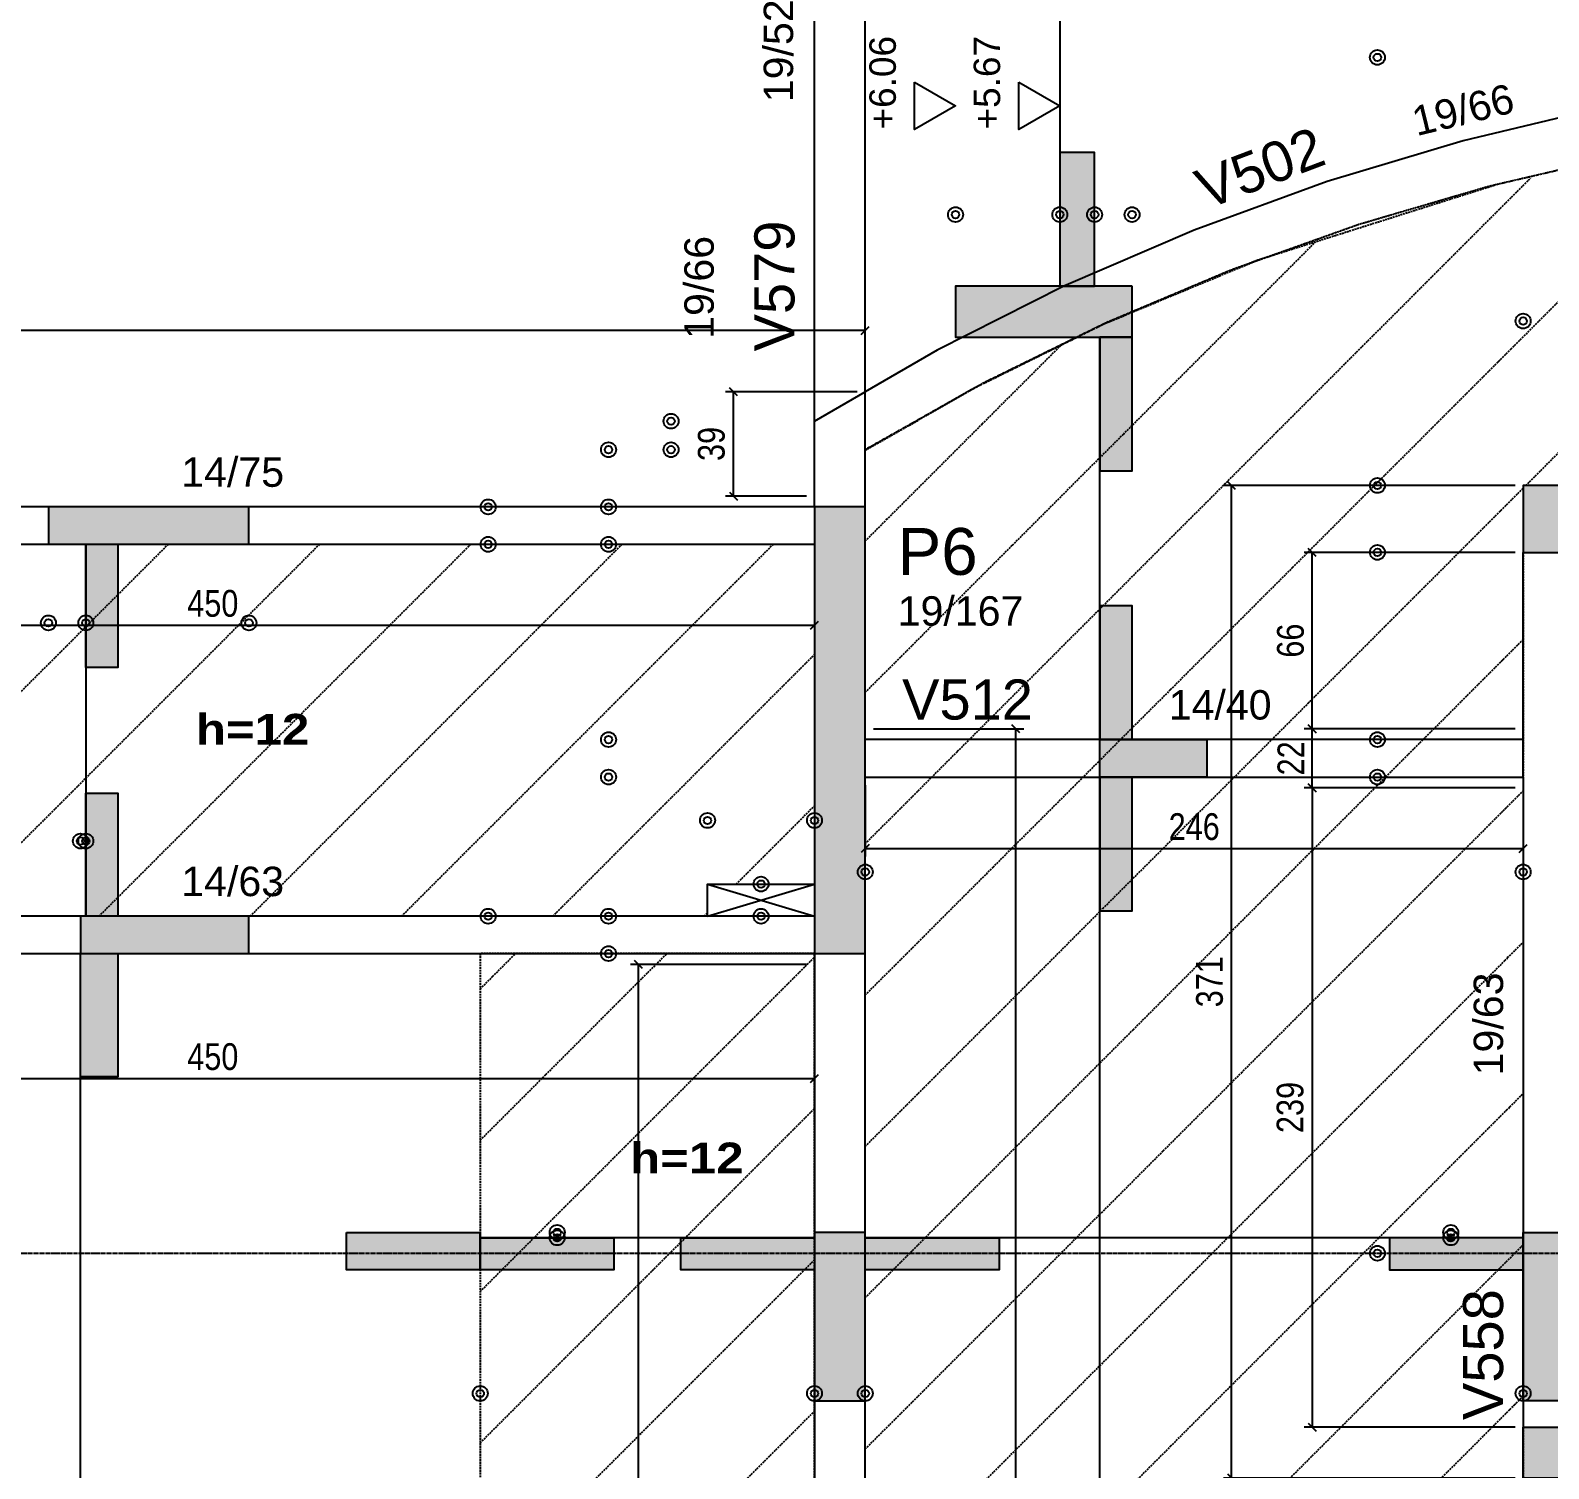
# Model space of a CAD drawing. Extents: x -15895 to 12929, y -2522 to 15173.
# Drawn here: x -13447 to -12880, y 14014 to 14552 of the extents above; entities that cross this region are included whole.
import ezdxf

# ---------------------------------------------------------------- set-up
doc = ezdxf.new("R2010")
doc.units = 0
doc.header["$PDMODE"] = 35
doc.header["$PDSIZE"] = -10
for name, pattern in [('ESTILO_TQS_0001', [1, 0.7, -0.3]), ('ESTILO_TQS_0002', [0.4, 0.1, -0.3]), ('ESTILO_TQS_0006', [0.3, 0.2, -0.1]), ('ESTILO_TQS_0007', [2.1, 1.5, -0.2, 0.2, -0.2])]:
    doc.linetypes.add(name, pattern=pattern)
for name, color, linetype in [('COTA', 241, 'Continuous'), ('MTH-224', 4, 'Continuous'), ('MTH-230', 1, 'Continuous'), ('MTH-DIM-PILAR', 3, 'Continuous'), ('MTH-DIM-VIGA', 3, 'Continuous'), ('MTH-EIXO-214', 4, 'Continuous'), ('MTH-FACE-VIGA', 7, 'Continuous'), ('MTH-LINHA-SEÇÃO', 16, 'Continuous'), ('MTH-PILAR-SEGUE', 5, 'Continuous'), ('MTH-SIMB_COTA', 3, 'Continuous'), ('MTH-SOMBRA21', 150, 'Continuous'), ('MTH-SOMBRA25', 253, 'Continuous'), ('MTH-TIT1-PILAR', 5, 'Continuous'), ('MTH-TIT1-VIGA', 5, 'Continuous'), ('MTH-TRACEJADO-216', 1, 'Continuous'), ('MTH-TXT', 4, 'Continuous'), ('MTH-TXT-NEGRITO', 5, 'Continuous'), ('MTH-VIGA-INVERTIDA', 7, 'ESTILO_TQS_0002')]:
    doc.layers.add(name, color=color, linetype=linetype)
doc.styles.add('COTA TECNICA', font='techl___.ttf', dxfattribs={"height": 10})
doc.styles.add('TQS_ARIAL', font='arial.ttf')
doc.styles.add('TQS_ARIAL_BLACK', font='ariblk.ttf')
doc.dimstyles.new('PAINEL', dxfattribs={"dimtxt": 10, "dimasz": 3, "dimexe": 3, "dimexo": 3, "dimgap": 3, "dimtad": 1, "dimdec": 1, "dimzin": 12, "dimdsep": 46, "dimtxsty": 'COTA TECNICA', "dimblk1": 'OBLIQUE', "dimblk2": 'OBLIQUE', "dimsah": 1, "dimcen": 0.9, "dimclrd": 4, "dimclre": 4, "dimclrt": 240, "dimadec": 1, "dimazin": 3, "dimtfac": 1, "dimtdec": 1, "dimtmove": 0, "dimatfit": 3, "dimfxl": 1, "dimtolj": 1, "dimtzin": 12, "dimarcsym": 0})

# ---------------------------------------------------------------- blocks, each defined once
blk = doc.blocks.new('_Oblique')
at = {"color": 0, "linetype": 'ByBlock', "lineweight": -2}
blk.add_line((-0.5, -0.5), (0.5, 0.5), dxfattribs=at)
blk = doc.blocks.new('*D1896')
at = {"layer": 'COTA', "color": 4, "lineweight": -2, "transparency": 16777216}
for p, q in [((-13604.16, 14356.66), (-13604.16, 14326.42)), ((-13154.16, 14356.66), (-13154.16, 14326.42)), ((-13604.16, 14329.42), (-13154.16, 14329.42))]:
    blk.add_line(p, q, dxfattribs=at)
at = {"layer": 'Defpoints', "color": 0, "transparency": 16777216}
for p in [(-13604.16, 14359.66), (-13154.16, 14359.66), (-13154.16, 14329.42)]:
    blk.add_point(p, dxfattribs=at)
at = {"layer": 'COTA', "color": 4, "lineweight": -2, "transparency": 16777216, "xscale": 3, "yscale": 3, "zscale": 3, "rotation": 180}
blk.add_blockref('_Oblique', (-13604.16, 14329.42), dxfattribs=at)
at = {"layer": 'COTA', "color": 4, "lineweight": -2, "transparency": 16777216, "xscale": 3, "yscale": 3, "zscale": 3}
blk.add_blockref('_Oblique', (-13154.16, 14329.42), dxfattribs=at)
at = {"layer": 'COTA', "color": 240, "transparency": 16777216, "insert": (-13379.16, 14337.53), "char_height": 10, "attachment_point": 5, "style": 'COTA TECNICA'}
blk.add_mtext('\\A1;450', dxfattribs=at)
blk = doc.blocks.new('*D1897')
at = {"layer": 'COTA', "color": 4, "lineweight": -2, "transparency": 16777216}
for p, q in [((-14065.16, 14376.66), (-14065.16, 14442.62)), ((-13135.16, 14439.62), (-14065.16, 14439.62)), ((-13135.16, 14376.66), (-13135.16, 14442.62))]:
    blk.add_line(p, q, dxfattribs=at)
at = {"layer": 'Defpoints', "color": 0, "transparency": 16777216}
for p in [(-14065.16, 14439.62), (-14065.16, 14373.66), (-13135.16, 14373.66)]:
    blk.add_point(p, dxfattribs=at)
at = {"layer": 'COTA', "color": 4, "lineweight": -2, "transparency": 16777216, "xscale": 3, "yscale": 3, "zscale": 3, "rotation": 180}
blk.add_blockref('_Oblique', (-14065.16, 14439.62), dxfattribs=at)
at = {"layer": 'COTA', "color": 4, "lineweight": -2, "transparency": 16777216, "xscale": 3, "yscale": 3, "zscale": 3}
blk.add_blockref('_Oblique', (-13135.16, 14439.62), dxfattribs=at)
at = {"layer": 'COTA', "color": 240, "transparency": 16777216, "insert": (-13600.16, 14447.86), "char_height": 10, "attachment_point": 5, "style": 'COTA TECNICA'}
blk.add_mtext('\\A1;930', dxfattribs=at)
blk = doc.blocks.new('*D1906')
at = {"layer": 'COTA', "color": 4, "lineweight": -2, "transparency": 16777216}
for p, q in [((-13135.16, 14269.66), (-13135.16, 14242.98)), ((-12889.16, 14269.66), (-12889.16, 14242.98)), ((-13135.16, 14245.98), (-12889.16, 14245.98))]:
    blk.add_line(p, q, dxfattribs=at)
at = {"layer": 'Defpoints', "color": 0, "transparency": 16777216}
for p in [(-13135.16, 14272.66), (-12889.16, 14272.66), (-12889.16, 14245.98)]:
    blk.add_point(p, dxfattribs=at)
at = {"layer": 'COTA', "color": 4, "lineweight": -2, "transparency": 16777216, "xscale": 3, "yscale": 3, "zscale": 3, "rotation": 180}
blk.add_blockref('_Oblique', (-13135.16, 14245.98), dxfattribs=at)
at = {"layer": 'COTA', "color": 4, "lineweight": -2, "transparency": 16777216, "xscale": 3, "yscale": 3, "zscale": 3}
blk.add_blockref('_Oblique', (-12889.16, 14245.98), dxfattribs=at)
at = {"layer": 'COTA', "color": 240, "transparency": 16777216, "insert": (-13012.16, 14254.08), "char_height": 10, "attachment_point": 5, "style": 'COTA TECNICA'}
blk.add_mtext('\\A1;246', dxfattribs=at)
blk = doc.blocks.new('*D1908')
at = {"layer": 'COTA', "color": 4, "lineweight": -2, "transparency": 16777216}
for p, q in [((-13604.16, 14203.66), (-13604.16, 14157)), ((-13154.16, 14203.66), (-13154.16, 14157)), ((-13604.16, 14160), (-13154.16, 14160))]:
    blk.add_line(p, q, dxfattribs=at)
at = {"layer": 'Defpoints', "color": 0, "transparency": 16777216}
for p in [(-13604.16, 14206.66), (-13154.16, 14206.66), (-13154.16, 14160)]:
    blk.add_point(p, dxfattribs=at)
at = {"layer": 'COTA', "color": 4, "lineweight": -2, "transparency": 16777216, "xscale": 3, "yscale": 3, "zscale": 3, "rotation": 180}
blk.add_blockref('_Oblique', (-13604.16, 14160), dxfattribs=at)
at = {"layer": 'COTA', "color": 4, "lineweight": -2, "transparency": 16777216, "xscale": 3, "yscale": 3, "zscale": 3}
blk.add_blockref('_Oblique', (-13154.16, 14160), dxfattribs=at)
at = {"layer": 'COTA', "color": 240, "transparency": 16777216, "insert": (-13379.16, 14168.11), "char_height": 10, "attachment_point": 5, "style": 'COTA TECNICA'}
blk.add_mtext('\\A1;450', dxfattribs=at)
blk = doc.blocks.new('*D1991')
at = {"layer": 'COTA', "color": 4, "lineweight": -2, "transparency": 16777216}
for p, q in [((-13157.16, 14202.66), (-13222.99, 14202.66)), ((-13219.99, 13574.66), (-13219.99, 14202.66)), ((-13157.16, 13574.66), (-13222.99, 13574.66))]:
    blk.add_line(p, q, dxfattribs=at)
at = {"layer": 'Defpoints', "color": 0, "transparency": 16777216}
for p in [(-13219.99, 14202.66), (-13154.16, 14202.66), (-13154.16, 13574.66)]:
    blk.add_point(p, dxfattribs=at)
at = {"layer": 'COTA', "color": 4, "lineweight": -2, "transparency": 16777216, "xscale": 3, "yscale": 3, "zscale": 3}
for p, rotation in [((-13219.99, 14202.66), 90), ((-13219.99, 13574.66), 270)]:
    blk.add_blockref('_Oblique', p, dxfattribs=dict(at, rotation=rotation))
at = {"layer": 'COTA', "color": 240, "transparency": 16777216, "insert": (-13228.11, 13888.66), "char_height": 10, "attachment_point": 5, "rotation": 90, "style": 'COTA TECNICA'}
blk.add_mtext('\\A1;628', dxfattribs=at)
blk = doc.blocks.new('*D1992')
at = {"layer": 'COTA', "color": 4, "lineweight": -2, "transparency": 16777216}
for p, q in [((-13132.16, 14290.66), (-13075.92, 14290.66)), ((-13078.92, 13545.66), (-13078.92, 14290.66)), ((-13132.16, 13545.66), (-13075.92, 13545.66))]:
    blk.add_line(p, q, dxfattribs=at)
at = {"layer": 'Defpoints', "color": 0, "transparency": 16777216}
for p in [(-13135.16, 14290.66), (-13078.92, 14290.66), (-13135.16, 13545.66)]:
    blk.add_point(p, dxfattribs=at)
at = {"layer": 'COTA', "color": 4, "lineweight": -2, "transparency": 16777216, "xscale": 3, "yscale": 3, "zscale": 3}
for p, rotation in [((-13078.92, 14290.66), 90), ((-13078.92, 13545.66), 270)]:
    blk.add_blockref('_Oblique', p, dxfattribs=dict(at, rotation=rotation))
at = {"layer": 'COTA', "color": 240, "transparency": 16777216, "insert": (-13087.03, 13918.16), "char_height": 10, "attachment_point": 5, "rotation": 90, "style": 'COTA TECNICA'}
blk.add_mtext('\\A1;745', dxfattribs=at)
blk = doc.blocks.new('*D2004')
at = {"layer": 'COTA', "color": 4, "lineweight": -2, "transparency": 16777216}
for p, q in [((-12892.16, 14356.66), (-12971.02, 14356.66)), ((-12968.02, 14290.66), (-12968.02, 14356.66)), ((-12892.16, 14290.66), (-12971.02, 14290.66))]:
    blk.add_line(p, q, dxfattribs=at)
at = {"layer": 'Defpoints', "color": 0, "transparency": 16777216}
for p in [(-12968.02, 14356.66), (-12889.16, 14356.66), (-12889.16, 14290.66)]:
    blk.add_point(p, dxfattribs=at)
at = {"layer": 'COTA', "color": 4, "lineweight": -2, "transparency": 16777216, "xscale": 3, "yscale": 3, "zscale": 3}
for p, rotation in [((-12968.02, 14356.66), 90), ((-12968.02, 14290.66), 270)]:
    blk.add_blockref('_Oblique', p, dxfattribs=dict(at, rotation=rotation))
at = {"layer": 'COTA', "color": 240, "transparency": 16777216, "insert": (-12976.13, 14323.66), "char_height": 10, "attachment_point": 5, "rotation": 90, "style": 'COTA TECNICA'}
blk.add_mtext('\\A1;66', dxfattribs=at)
blk = doc.blocks.new('*D2005')
at = {"layer": 'COTA', "color": 4, "lineweight": -2, "transparency": 16777216}
for p, q in [((-12892.16, 14268.66), (-12971.02, 14268.66)), ((-12968.02, 14268.66), (-12968.02, 14029.66)), ((-12892.16, 14029.66), (-12971.02, 14029.66))]:
    blk.add_line(p, q, dxfattribs=at)
at = {"layer": 'Defpoints', "color": 0, "transparency": 16777216}
for p in [(-12889.16, 14268.66), (-12968.02, 14029.66), (-12889.16, 14029.66)]:
    blk.add_point(p, dxfattribs=at)
at = {"layer": 'COTA', "color": 4, "lineweight": -2, "transparency": 16777216, "xscale": 3, "yscale": 3, "zscale": 3}
for p, rotation in [((-12968.02, 14268.66), 90), ((-12968.02, 14029.66), 270)]:
    blk.add_blockref('_Oblique', p, dxfattribs=dict(at, rotation=rotation))
at = {"layer": 'COTA', "color": 240, "transparency": 16777216, "insert": (-12976.27, 14149.16), "char_height": 10, "attachment_point": 5, "rotation": 90, "style": 'COTA TECNICA'}
blk.add_mtext('\\A1;239', dxfattribs=at)
blk = doc.blocks.new('*D2006')
at = {"layer": 'COTA', "color": 4, "lineweight": -2, "transparency": 16777216}
for p, q in [((-12892.16, 14290.66), (-12971.02, 14290.66)), ((-12968.02, 14268.66), (-12968.02, 14290.66)), ((-12892.16, 14268.66), (-12971.02, 14268.66))]:
    blk.add_line(p, q, dxfattribs=at)
at = {"layer": 'Defpoints', "color": 0, "transparency": 16777216}
for p in [(-12968.02, 14290.66), (-12889.16, 14290.66), (-12889.16, 14268.66)]:
    blk.add_point(p, dxfattribs=at)
at = {"layer": 'COTA', "color": 4, "lineweight": -2, "transparency": 16777216, "xscale": 3, "yscale": 3, "zscale": 3}
for p, rotation in [((-12968.02, 14290.66), 90), ((-12968.02, 14268.66), 270)]:
    blk.add_blockref('_Oblique', p, dxfattribs=dict(at, rotation=rotation))
at = {"layer": 'COTA', "color": 240, "transparency": 16777216, "insert": (-12976.02, 14279.66), "char_height": 10, "attachment_point": 5, "rotation": 90, "style": 'COTA TECNICA'}
blk.add_mtext('\\A1;22', dxfattribs=at)
blk = doc.blocks.new('*D2007')
at = {"layer": 'COTA', "color": 4, "lineweight": -2, "transparency": 16777216}
for p, q in [((-12892.16, 14381.66), (-13001.18, 14381.66)), ((-12998.18, 14010.66), (-12998.18, 14381.66)), ((-12892.16, 14010.66), (-13001.18, 14010.66))]:
    blk.add_line(p, q, dxfattribs=at)
at = {"layer": 'Defpoints', "color": 0, "transparency": 16777216}
for p in [(-12998.18, 14381.66), (-12889.16, 14381.66), (-12889.16, 14010.66)]:
    blk.add_point(p, dxfattribs=at)
at = {"layer": 'COTA', "color": 4, "lineweight": -2, "transparency": 16777216, "xscale": 3, "yscale": 3, "zscale": 3}
for p, rotation in [((-12998.18, 14381.66), 90), ((-12998.18, 14010.66), 270)]:
    blk.add_blockref('_Oblique', p, dxfattribs=dict(at, rotation=rotation))
at = {"layer": 'COTA', "color": 240, "transparency": 16777216, "insert": (-13006.4, 14196.16), "char_height": 10, "attachment_point": 5, "rotation": 90, "style": 'COTA TECNICA'}
blk.add_mtext('\\A1;371', dxfattribs=at)
blk = doc.blocks.new('*D2032')
at = {"layer": 'COTA', "color": 4, "lineweight": -2, "transparency": 16777216}
for p, q in [((-13138.16, 14416.69), (-13187.44, 14416.69)), ((-13184.44, 14377.66), (-13184.44, 14416.69)), ((-13157.16, 14377.66), (-13187.44, 14377.66))]:
    blk.add_line(p, q, dxfattribs=at)
at = {"layer": 'Defpoints', "color": 0, "transparency": 16777216}
for p in [(-13184.44, 14416.69), (-13135.16, 14416.69), (-13154.16, 14377.66)]:
    blk.add_point(p, dxfattribs=at)
at = {"layer": 'COTA', "color": 4, "lineweight": -2, "transparency": 16777216, "xscale": 3, "yscale": 3, "zscale": 3}
for p, rotation in [((-13184.44, 14416.69), 90), ((-13184.44, 14377.66), 270)]:
    blk.add_blockref('_Oblique', p, dxfattribs=dict(at, rotation=rotation))
at = {"layer": 'COTA', "color": 240, "transparency": 16777216, "insert": (-13192.69, 14397.18), "char_height": 10, "attachment_point": 5, "rotation": 90, "style": 'COTA TECNICA'}
blk.add_mtext('\\A1;39', dxfattribs=at)

msp = doc.modelspace()

# ---------------------------------------------------------------- linework, layer by layer
at = {"layer": 'MTH-224', "linetype": 'Continuous'}
for points in [[(-13116.72, 14532.37), (-13101.42, 14523.53), (-13116.72, 14514.7), (-13116.72, 14532.37)], [(-13077.72, 14532.37), (-13062.42, 14523.53), (-13077.72, 14514.7), (-13077.72, 14532.37)]]:
    msp.add_lwpolyline(points, dxfattribs=at)
at = {"layer": 'MTH-230', "linetype": 'Continuous'}
for p, q in [((-13194.16, 14220.66), (-13154.16, 14232.66)), ((-13194.16, 14232.66), (-13154.16, 14220.66))]:
    msp.add_line(p, q, dxfattribs=at)
at = {"layer": 'MTH-EIXO-214', "linetype": 'ESTILO_TQS_0007'}
msp.add_line((-15560.66, 14094.66), (-9790.66, 14094.66), dxfattribs=at)
at = {"layer": 'MTH-FACE-VIGA', "linetype": 'Continuous'}
for p, q in [((-13154.16, 14373.66), (-13154.16, 14746.16)), ((-13154.16, 14405.7), (-13135.16, 14416.69)), ((-13154.16, 14373.66), (-13604.16, 14373.66)), ((-13604.16, 14359.66), (-13154.16, 14359.66)), ((-12889.16, 14272.66), (-12889.16, 14356.66)), ((-12889.16, 14286.66), (-13135.16, 14286.66)), ((-13135.16, 14272.66), (-12889.16, 14272.66)), ((-12889.16, 14272.66), (-12889.16, 14029.66)), ((-13154.16, 14220.66), (-13604.16, 14220.66)), ((-13604.16, 14206.66), (-13154.16, 14206.66)), ((-13154.16, 14206.66), (-13154.16, 13696.66)), ((-13135.16, 13696.66), (-13135.16, 14206.66))]:
    msp.add_line(p, q, dxfattribs=at)
for points in [[(-12216.16, 14416.69), (-12243.06, 14432.26), (-12290.43, 14456.1), (-12339.11, 14477.14), (-12388.93, 14495.31), (-12439.72, 14510.54), (-12491.32, 14522.79), (-12543.54, 14532.02), (-12596.21, 14538.18), (-12649.15, 14541.27), (-12702.18, 14541.27), (-12755.12, 14538.18), (-12807.79, 14532.02), (-12860.01, 14522.79), (-12911.6, 14510.54), (-12962.4, 14495.31), (-13012.22, 14477.14), (-13060.9, 14456.1), (-13108.26, 14432.26), (-13135.16, 14416.69)], [(-13154.16, 14220.66), (-13194.16, 14220.66), (-13194.16, 14232.66), (-13154.16, 14232.66), (-13154.16, 14220.66)]]:
    msp.add_lwpolyline(points, dxfattribs=at)
at = {"layer": 'MTH-LINHA-SEÇÃO', "linetype": 'Continuous'}
for p, q in [((-13062.42, 14767.16), (-13062.42, 14456.1)), ((-13047.42, 13430.66), (-13047.42, 14437.1)), ((-13426.65, 14359.66), (-13426.65, 14220.66)), ((-13428.65, 13556.66), (-13428.65, 14206.66)), ((-13279.16, 14100.45), (-13279.16, 14102.45)), ((-13154.16, 14100.45), (-13279.16, 14100.45)), ((-12889.16, 14100.45), (-13135.16, 14100.45))]:
    msp.add_line(p, q, dxfattribs=at)
for points in [[(-13062.42, 14506.1), (-13062.42, 14456.1), (-13049.42, 14456.1), (-13049.42, 14506.1), (-13062.42, 14506.1)], [(-13035.42, 14456.1), (-13101.42, 14456.1), (-13101.42, 14437.1), (-13035.42, 14437.1), (-13035.42, 14456.1)], [(-13047.42, 14437.1), (-13047.42, 14387.1), (-13035.42, 14387.1), (-13035.42, 14437.1), (-13047.42, 14437.1)], [(-13365.65, 14373.66), (-13440.65, 14373.66), (-13440.65, 14359.66), (-13365.65, 14359.66), (-13365.65, 14373.66)], [(-13426.65, 14313.66), (-13426.65, 14359.66), (-13414.65, 14359.66), (-13414.65, 14313.66), (-13426.65, 14313.66)], [(-13047.42, 14336.66), (-13047.42, 14286.66), (-13035.42, 14286.66), (-13035.42, 14336.66), (-13047.42, 14336.66)], [(-13007.42, 14272.66), (-13047.42, 14272.66), (-13047.42, 14286.66), (-13007.42, 14286.66), (-13007.42, 14272.66)], [(-13047.42, 14272.66), (-13047.42, 14222.66), (-13035.42, 14222.66), (-13035.42, 14272.66), (-13047.42, 14272.66)], [(-13426.65, 14220.66), (-13426.65, 14266.66), (-13414.65, 14266.66), (-13414.65, 14220.66), (-13426.65, 14220.66)], [(-13365.65, 14220.66), (-13428.65, 14220.66), (-13428.65, 14206.66), (-13365.65, 14206.66), (-13365.65, 14220.66)], [(-13428.65, 14160.66), (-13428.65, 14206.66), (-13414.65, 14206.66), (-13414.65, 14160.66), (-13428.65, 14160.66)], [(-13329.16, 14102.45), (-13279.16, 14102.45), (-13279.16, 14088.45), (-13329.16, 14088.45), (-13329.16, 14102.45)], [(-13279.16, 14100.45), (-13229.16, 14100.45), (-13229.16, 14088.45), (-13279.16, 14088.45), (-13279.16, 14100.45)], [(-13204.16, 14100.45), (-13154.16, 14100.45), (-13154.16, 14088.45), (-13204.16, 14088.45), (-13204.16, 14100.45)], [(-13135.16, 14102.45), (-13154.16, 14102.45), (-13154.16, 14039.45), (-13135.16, 14039.45), (-13135.16, 14102.45)], [(-13135.16, 14100.45), (-13085.16, 14100.45), (-13085.16, 14088.45), (-13135.16, 14088.45), (-13135.16, 14100.45)], [(-12889.16, 14100.45), (-12939.16, 14100.45), (-12939.16, 14088.45), (-12889.16, 14088.45), (-12889.16, 14100.45)], [(-12889.16, 14102.45), (-12870.16, 14102.45), (-12870.16, 14039.45), (-12889.16, 14039.45), (-12889.16, 14102.45)]]:
    msp.add_lwpolyline(points, dxfattribs=at)
at = {"layer": 'MTH-PILAR-SEGUE', "linetype": 'Continuous'}
for points in [[(-12769.16, 14356.66), (-12769.16, 14381.66), (-12889.16, 14381.66), (-12889.16, 14356.66), (-12769.16, 14356.66)], [(-13154.16, 14206.66), (-13135.16, 14206.66), (-13135.16, 14373.66), (-13154.16, 14373.66), (-13154.16, 14206.66)], [(-12685.16, 13611.66), (-12685.16, 13801.66), (-12889.16, 13801.66), (-12889.16, 13820.66), (-12685.16, 13820.66), (-12685.16, 14010.66), (-12889.16, 14010.66), (-12889.16, 14029.66), (-12444.16, 14029.66), (-12444.16, 14010.66), (-12666.16, 14010.66), (-12666.16, 13820.66), (-12462.16, 13820.66), (-12462.16, 13801.66), (-12666.16, 13801.66), (-12666.16, 13611.66), (-12462.16, 13611.66), (-12462.16, 13592.66), (-12889.16, 13592.66), (-12889.16, 13611.66), (-12685.16, 13611.66)]]:
    msp.add_lwpolyline(points, dxfattribs=at)
at = {"layer": 'MTH-SIMB_COTA', "linetype": 'Continuous'}
for centre, radius in [((-12943.67, 14541.66), 2.8), ((-12943.67, 14541.66), 1.4), ((-13101.42, 14482.91), 2.8), ((-13101.42, 14482.91), 1.4), ((-13062.42, 14482.91), 2.8), ((-13062.42, 14482.91), 2.8), ((-13062.42, 14482.91), 1.4), ((-13062.42, 14482.91), 1.4), ((-13049.42, 14482.91), 2.8), ((-13049.42, 14482.91), 2.8), ((-13049.42, 14482.91), 1.4), ((-13049.42, 14482.91), 1.4), ((-13035.42, 14482.91), 2.8), ((-13035.42, 14482.91), 1.4), ((-12889.16, 14443.12), 2.8), ((-12889.16, 14443.12), 1.4), ((-13207.82, 14405.7), 2.8), ((-13207.82, 14405.7), 1.4), ((-13231.18, 14395.03), 2.8), ((-13231.18, 14395.03), 2.8), ((-13231.18, 14395.03), 1.4), ((-13231.18, 14395.03), 1.4), ((-13207.82, 14395.03), 2.8), ((-13207.82, 14395.03), 1.4), ((-12943.67, 14381.66), 2.8), ((-12943.67, 14381.66), 2.8), ((-12943.67, 14381.66), 1.4), ((-12943.67, 14381.66), 1.4), ((-13276.21, 14373.66), 2.8), ((-13231.18, 14373.66), 2.8), ((-13276.21, 14373.66), 1.4), ((-13231.18, 14373.66), 1.4), ((-13276.21, 14359.66), 2.8), ((-13276.21, 14359.66), 1.4), ((-13231.18, 14359.66), 2.8), ((-13231.18, 14359.66), 1.4), ((-12943.67, 14356.66), 2.8), ((-12943.67, 14356.66), 2.8), ((-12943.67, 14356.66), 1.4), ((-12943.67, 14356.66), 1.4), ((-13440.65, 14330.3), 2.8), ((-13440.65, 14330.3), 1.4), ((-13426.65, 14330.3), 2.8), ((-13426.65, 14330.3), 2.8), ((-13426.65, 14330.3), 1.4), ((-13426.65, 14330.3), 1.4), ((-13365.65, 14330.3), 2.8), ((-13365.65, 14330.3), 1.4), ((-13231.18, 14286.66), 2.8), ((-13231.18, 14286.66), 2.8), ((-13231.18, 14286.66), 1.4), ((-13231.18, 14286.66), 1.4), ((-12943.67, 14286.66), 2.8), ((-12943.67, 14286.66), 1.4), ((-13231.18, 14272.66), 2.8), ((-13231.18, 14272.66), 2.8), ((-13231.18, 14272.66), 1.4), ((-13231.18, 14272.66), 1.4), ((-12943.67, 14272.66), 2.8), ((-12943.67, 14272.66), 1.4), ((-13194.16, 14256.44), 2.8), ((-13194.16, 14256.44), 1.4), ((-13154.16, 14256.44), 2.8), ((-13154.16, 14256.44), 1.4), ((-13428.65, 14248.76), 2.8), ((-13428.65, 14248.76), 2.8), ((-13428.65, 14248.76), 2.8), ((-13428.65, 14248.76), 2.8), ((-13426.65, 14248.76), 2.8), ((-13426.65, 14248.76), 2.8), ((-13426.65, 14248.76), 2.8), ((-13426.65, 14248.76), 2.8), ((-13428.65, 14248.76), 1.4), ((-13428.65, 14248.76), 1.4), ((-13428.65, 14248.76), 1.4), ((-13428.65, 14248.76), 1.4), ((-13426.65, 14248.76), 1.4), ((-13426.65, 14248.76), 1.4), ((-13426.65, 14248.76), 1.4), ((-13426.65, 14248.76), 1.4), ((-13135.16, 14237.21), 2.8), ((-12889.16, 14237.21), 2.8), ((-13174.16, 14232.66), 2.8), ((-13174.16, 14232.66), 1.4), ((-13135.16, 14237.21), 1.4), ((-12889.16, 14237.21), 1.4), ((-13276.21, 14220.66), 2.8), ((-13231.18, 14220.66), 2.8), ((-13174.16, 14220.66), 2.8), ((-13276.21, 14220.66), 1.4), ((-13231.18, 14220.66), 1.4), ((-13174.16, 14220.66), 1.4), ((-13231.18, 14206.66), 2.8), ((-13231.18, 14206.66), 1.4), ((-13250.38, 14102.45), 2.8), ((-13250.38, 14102.45), 2.8), ((-13250.38, 14102.45), 2.8), ((-13250.38, 14102.45), 2.8), ((-13250.38, 14100.45), 2.8), ((-13250.38, 14100.45), 2.8), ((-13250.38, 14100.45), 2.8), ((-13250.38, 14100.45), 2.8), ((-13250.38, 14102.45), 1.4), ((-13250.38, 14102.45), 1.4), ((-13250.38, 14102.45), 1.4), ((-13250.38, 14102.45), 1.4), ((-12916.22, 14102.45), 2.8), ((-12916.22, 14102.45), 2.8), ((-12916.22, 14102.45), 2.8), ((-12916.22, 14102.45), 2.8), ((-12916.22, 14100.45), 2.8), ((-12916.22, 14100.45), 2.8), ((-12916.22, 14100.45), 2.8), ((-12916.22, 14100.45), 2.8), ((-12916.22, 14102.45), 1.4), ((-12916.22, 14102.45), 1.4), ((-12916.22, 14102.45), 1.4), ((-12916.22, 14102.45), 1.4), ((-13250.38, 14100.45), 1.4), ((-13250.38, 14100.45), 1.4), ((-13250.38, 14100.45), 1.4), ((-13250.38, 14100.45), 1.4), ((-12916.22, 14100.45), 1.4), ((-12916.22, 14100.45), 1.4), ((-12916.22, 14100.45), 1.4), ((-12916.22, 14100.45), 1.4), ((-12943.67, 14094.66), 2.8), ((-12943.67, 14094.66), 1.4), ((-13279.16, 14042.26), 2.8), ((-13279.16, 14042.26), 2.8), ((-13279.16, 14042.26), 1.4), ((-13279.16, 14042.26), 1.4), ((-13154.16, 14042.26), 2.8), ((-13154.16, 14042.26), 1.4), ((-13135.16, 14042.26), 2.8), ((-13135.16, 14042.26), 1.4), ((-12889.16, 14042.26), 2.8), ((-12889.16, 14042.26), 1.4)]:
    msp.add_circle(centre, radius, dxfattribs=at)
at = {"layer": 'MTH-SOMBRA21', "linetype": 'Continuous'}
for points in [[(-13062.42, 14506.1), (-13062.42, 14456.1), (-13049.42, 14456.1)], [(-13062.42, 14506.1), (-13049.42, 14456.1), (-13049.42, 14506.1)], [(-13062.42, 14506.1), (-13049.42, 14506.1), (-13062.42, 14506.1)], [(-13035.42, 14456.1), (-13101.42, 14456.1), (-13101.42, 14437.1)], [(-13035.42, 14456.1), (-13101.42, 14437.1), (-13035.42, 14437.1)], [(-13035.42, 14456.1), (-13035.42, 14437.1), (-13035.42, 14456.1)], [(-13047.42, 14437.1), (-13047.42, 14387.1), (-13035.42, 14387.1)], [(-13047.42, 14437.1), (-13035.42, 14387.1), (-13035.42, 14437.1)], [(-13047.42, 14437.1), (-13035.42, 14437.1), (-13047.42, 14437.1)], [(-13365.65, 14373.66), (-13440.65, 14373.66), (-13440.65, 14359.66)], [(-13365.65, 14373.66), (-13440.65, 14359.66), (-13365.65, 14359.66)], [(-13365.65, 14373.66), (-13365.65, 14359.66), (-13365.65, 14373.66)], [(-13426.65, 14313.66), (-13426.65, 14359.66), (-13414.65, 14359.66)], [(-13426.65, 14313.66), (-13414.65, 14359.66), (-13414.65, 14313.66)], [(-13047.42, 14336.66), (-13047.42, 14286.66), (-13035.42, 14286.66)], [(-13047.42, 14336.66), (-13035.42, 14286.66), (-13035.42, 14336.66)], [(-13047.42, 14336.66), (-13035.42, 14336.66), (-13047.42, 14336.66)], [(-13426.65, 14313.66), (-13414.65, 14313.66), (-13426.65, 14313.66)], [(-13007.42, 14272.66), (-13047.42, 14272.66), (-13047.42, 14286.66)], [(-13007.42, 14272.66), (-13047.42, 14286.66), (-13007.42, 14286.66)], [(-13007.42, 14272.66), (-13007.42, 14286.66), (-13007.42, 14272.66)], [(-13047.42, 14272.66), (-13047.42, 14222.66), (-13035.42, 14222.66)], [(-13047.42, 14272.66), (-13035.42, 14222.66), (-13035.42, 14272.66)], [(-13047.42, 14272.66), (-13035.42, 14272.66), (-13047.42, 14272.66)], [(-13426.65, 14220.66), (-13426.65, 14266.66), (-13414.65, 14266.66)], [(-13426.65, 14220.66), (-13414.65, 14266.66), (-13414.65, 14220.66)], [(-13365.65, 14220.66), (-13428.65, 14220.66), (-13428.65, 14206.66)], [(-13365.65, 14220.66), (-13428.65, 14206.66), (-13365.65, 14206.66)], [(-13426.65, 14220.66), (-13414.65, 14220.66), (-13426.65, 14220.66)], [(-13365.65, 14220.66), (-13365.65, 14206.66), (-13365.65, 14220.66)], [(-13428.65, 14160.66), (-13428.65, 14206.66), (-13414.65, 14206.66)], [(-13428.65, 14160.66), (-13414.65, 14206.66), (-13414.65, 14160.66)], [(-13428.65, 14160.66), (-13414.65, 14160.66), (-13428.65, 14160.66)], [(-13329.16, 14102.45), (-13279.16, 14102.45), (-13279.16, 14088.45)], [(-13329.16, 14102.45), (-13279.16, 14088.45), (-13329.16, 14088.45)], [(-13329.16, 14102.45), (-13329.16, 14088.45), (-13329.16, 14102.45)], [(-13279.16, 14100.45), (-13229.16, 14100.45), (-13229.16, 14088.45)], [(-13279.16, 14100.45), (-13229.16, 14088.45), (-13279.16, 14088.45)], [(-13279.16, 14100.45), (-13279.16, 14088.45), (-13279.16, 14100.45)], [(-13204.16, 14100.45), (-13154.16, 14100.45), (-13154.16, 14088.45)], [(-13204.16, 14100.45), (-13154.16, 14088.45), (-13204.16, 14088.45)], [(-13204.16, 14100.45), (-13204.16, 14088.45), (-13204.16, 14100.45)], [(-13135.16, 14102.45), (-13154.16, 14102.45), (-13154.16, 14039.45)], [(-13135.16, 14102.45), (-13154.16, 14039.45), (-13135.16, 14039.45)], [(-13135.16, 14102.45), (-13135.16, 14039.45), (-13135.16, 14102.45)], [(-13135.16, 14100.45), (-13085.16, 14100.45), (-13085.16, 14088.45)], [(-13135.16, 14100.45), (-13085.16, 14088.45), (-13135.16, 14088.45)], [(-13135.16, 14100.45), (-13135.16, 14088.45), (-13135.16, 14100.45)], [(-12889.16, 14100.45), (-12939.16, 14100.45), (-12939.16, 14088.45)], [(-12889.16, 14100.45), (-12939.16, 14088.45), (-12889.16, 14088.45)], [(-12889.16, 14102.45), (-12870.16, 14102.45), (-12870.16, 14039.45)], [(-12889.16, 14102.45), (-12870.16, 14039.45), (-12889.16, 14039.45)], [(-12889.16, 14102.45), (-12889.16, 14039.45), (-12889.16, 14102.45)], [(-12889.16, 14100.45), (-12889.16, 14088.45), (-12889.16, 14100.45)]]:
    msp.add_solid(points, dxfattribs=at)
at = {"layer": 'MTH-SOMBRA25', "linetype": 'Continuous'}
for points in [[(-12769.16, 14356.66), (-12769.16, 14381.66), (-12889.16, 14381.66)], [(-12769.16, 14356.66), (-12889.16, 14381.66), (-12889.16, 14356.66)], [(-13154.16, 14206.66), (-13135.16, 14206.66), (-13135.16, 14373.66)], [(-13154.16, 14206.66), (-13135.16, 14373.66), (-13154.16, 14373.66)], [(-13154.16, 14206.66), (-13154.16, 14373.66), (-13154.16, 14206.66)], [(-12769.16, 14356.66), (-12889.16, 14356.66), (-12769.16, 14356.66)], [(-12444.16, 14029.66), (-12685.16, 14010.66), (-12889.16, 14010.66)], [(-12444.16, 14029.66), (-12889.16, 14010.66), (-12889.16, 14029.66)]]:
    msp.add_solid(points, dxfattribs=at)
at = {"layer": 'MTH-TRACEJADO-216', "linetype": 'ESTILO_TQS_0001'}
for p, q in [((-12893.75, 14432.62), (-12816.1, 14510.28)), ((-12898.43, 14484.52), (-12886.29, 14496.65)), ((-12988.41, 14465.96), (-12899.29, 14494.13)), ((-12981.12, 14401.82), (-12899.18, 14483.77)), ((-12899.18, 14483.77), (-12899.14, 14483.8)), ((-12899.14, 14483.81), (-12898.43, 14484.52)), ((-12888.15, 14381.66), (-12785.84, 14483.97)), ((-12986.89, 14452.62), (-12966.69, 14472.83)), ((-13046.27, 14441.92), (-12988.41, 14465.96)), ((-13038.67, 14400.84), (-12986.89, 14452.62)), ((-13094.72, 14417.96), (-13046.27, 14441.92)), ((-13091.41, 14404.67), (-13061.88, 14434.2)), ((-12898.3, 14428.08), (-12893.75, 14432.62)), ((-12975.35, 14351.03), (-12898.55, 14427.83)), ((-12898.55, 14427.83), (-12898.33, 14428.05)), ((-12898.33, 14428.05), (-12898.3, 14428.08)), ((-13135.16, 14394.83), (-13094.72, 14417.96)), ((-13127.21, 14368.88), (-13091.41, 14404.67)), ((-13080.13, 14359.38), (-13038.67, 14400.84)), ((-13029.84, 14353.1), (-12981.12, 14401.82)), ((-12769.16, 14381.66), (-12889.16, 14381.66)), ((-12889.16, 14381.66), (-12889.16, 14010.66)), ((-12897.46, 14372.35), (-12889.16, 14380.64)), ((-12969.58, 14300.23), (-12897.92, 14371.89)), ((-12897.92, 14371.89), (-12897.51, 14372.3)), ((-12897.51, 14372.3), (-12897.46, 14372.35)), ((-13135.16, 14360.92), (-13130.23, 14365.85)), ((-13130.23, 14365.85), (-13127.21, 14368.88)), ((-13534.84, 14220.66), (-13395.84, 14359.66)), ((-13478.27, 14220.66), (-13339.27, 14359.66)), ((-13421.71, 14220.66), (-13282.71, 14359.66)), ((-13365.14, 14220.66), (-13226.14, 14359.66)), ((-13308.57, 14220.66), (-13169.57, 14359.66)), ((-13113.93, 14325.58), (-13080.13, 14359.38)), ((-13068.85, 14314.09), (-13029.84, 14353.1)), ((-13021.01, 14305.37), (-12975.35, 14351.03)), ((-13116.79, 14322.72), (-13113.93, 14325.58)), ((-13135.16, 14304.35), (-13116.79, 14322.72)), ((-12896.62, 14316.62), (-12889.16, 14324.08)), ((-13252, 14220.66), (-13154.16, 14318.49)), ((-13100.65, 14282.29), (-13068.85, 14314.09)), ((-12963.8, 14249.44), (-12897.29, 14315.95)), ((-12897.29, 14315.95), (-12896.7, 14316.54)), ((-12896.7, 14316.54), (-12896.62, 14316.62)), ((-13057.57, 14268.81), (-13021.01, 14305.37)), ((-13012.18, 14257.63), (-12969.58, 14300.23)), ((-13135.16, 14247.78), (-13103.34, 14279.6)), ((-13103.34, 14279.6), (-13100.65, 14282.29)), ((-13087.38, 14239), (-13057.57, 14268.81)), ((-12895.79, 14260.89), (-12889.16, 14267.51)), ((-13183.43, 14232.66), (-13154.16, 14261.93)), ((-13046.29, 14223.52), (-13012.18, 14257.63)), ((-12958.03, 14198.64), (-12896.66, 14260.01)), ((-12896.66, 14260.01), (-12895.88, 14260.79)), ((-12895.88, 14260.79), (-12895.79, 14260.89)), ((-13003.35, 14209.89), (-12963.8, 14249.44)), ((-13135.16, 14191.21), (-13089.9, 14236.48)), ((-13089.9, 14236.48), (-13087.38, 14239)), ((-13074.1, 14195.71), (-13046.29, 14223.52)), ((-13195.43, 14220.66), (-13194.16, 14221.93)), ((-13274.53, 14198.13), (-13266, 14206.66)), ((-13254.61, 14161.48), (-13209.43, 14206.66)), ((-13035.01, 14178.23), (-13003.35, 14209.89)), ((-12894.95, 14205.16), (-12889.16, 14210.94)), ((-13234.69, 14124.83), (-13154.16, 14205.36)), ((-12952.26, 14147.85), (-12896.03, 14204.07)), ((-12896.03, 14204.07), (-12895.06, 14205.04)), ((-12895.06, 14205.04), (-12894.95, 14205.16)), ((-13279.16, 14193.49), (-13274.53, 14198.13)), ((-13076.45, 14193.35), (-13074.1, 14195.71)), ((-12994.52, 14162.15), (-12958.03, 14198.64)), ((-13135.16, 14134.64), (-13076.45, 14193.35)), ((-13060.82, 14152.41), (-13035.01, 14178.23)), ((-13279.16, 14136.93), (-13254.61, 14161.48)), ((-13023.73, 14132.94), (-12994.52, 14162.15)), ((-12894.11, 14149.42), (-12889.16, 14154.37)), ((-13214.77, 14088.18), (-13154.16, 14148.79)), ((-13135.16, 14078.08), (-13063.01, 14150.23)), ((-13063.01, 14150.23), (-13060.82, 14152.41)), ((-12895.41, 14148.13), (-12894.25, 14149.28)), ((-12894.25, 14149.28), (-12894.11, 14149.42)), ((-12985.69, 14114.42), (-12952.26, 14147.85)), ((-12946.49, 14097.05), (-12895.41, 14148.13)), ((-13047.55, 14109.12), (-13023.73, 14132.94)), ((-13279.16, 14080.36), (-13234.69, 14124.83)), ((-13049.56, 14107.11), (-13047.55, 14109.12)), ((-13012.45, 14087.65), (-12985.69, 14114.42)), ((-13135.16, 14021.51), (-13049.56, 14107.11)), ((-12893.27, 14093.69), (-12889.16, 14097.8)), ((-13194.86, 14051.53), (-13154.16, 14092.22)), ((-12976.86, 14066.68), (-12946.49, 14097.05)), ((-12940.71, 14046.25), (-12894.78, 14092.19)), ((-12894.78, 14092.19), (-12893.43, 14093.53)), ((-12893.43, 14093.53), (-12893.27, 14093.69)), ((-13279.16, 14023.79), (-13214.77, 14088.18)), ((-13034.27, 14065.83), (-13012.45, 14087.65)), ((-13135.16, 13964.94), (-13036.12, 14063.98)), ((-13036.12, 14063.98), (-13034.27, 14065.83)), ((-13001.17, 14042.36), (-12976.86, 14066.68)), ((-13269.73, 13976.66), (-13194.86, 14051.53)), ((-13021, 14022.54), (-13001.17, 14042.36)), ((-12968.02, 14018.94), (-12940.71, 14046.25)), ((-12892.43, 14037.96), (-12889.16, 14041.23)), ((-13174.94, 14014.88), (-13154.16, 14035.65)), ((-12934.94, 13995.46), (-12894.15, 14036.25)), ((-12894.15, 14036.25), (-12892.62, 14037.78)), ((-12892.62, 14037.78), (-12892.43, 14037.96)), ((-13135.16, 13908.37), (-13022.67, 14020.86)), ((-13022.67, 14020.86), (-13021, 14022.54)), ((-12989.89, 13997.07), (-12968.02, 14018.94)), ((-13213.16, 13976.66), (-13174.94, 14014.88))]:
    msp.add_line(p, q, dxfattribs=at)
msp.add_lwpolyline([(-13279.16, 14206.66), (-13279.16, 13976.66), (-13154.16, 13976.66), (-13154.16, 14206.66), (-13279.16, 14206.66)], dxfattribs=at)
at = {"layer": 'MTH-VIGA-INVERTIDA', "linetype": 'ESTILO_TQS_0006'}
for p, q in [((-13135.16, 14416.69), (-13135.16, 14767.16)), ((-13135.16, 14373.66), (-13135.16, 14394.83)), ((-12889.16, 14272.66), (-12889.16, 14286.66))]:
    msp.add_line(p, q, dxfattribs=at)
msp.add_lwpolyline([(-12216.16, 14395.03), (-12260.43, 14419.99), (-12306.04, 14442.38), (-12352.86, 14462.13), (-12400.72, 14479.18), (-12449.48, 14493.47), (-12498.98, 14504.97), (-12549.05, 14513.62), (-12599.53, 14519.4), (-12650.26, 14522.3), (-12701.07, 14522.3), (-12751.8, 14519.4), (-12802.28, 14513.62), (-12852.35, 14504.97), (-12901.85, 14493.47), (-12950.61, 14479.18), (-12998.47, 14462.13), (-13045.29, 14442.38), (-13090.9, 14419.99), (-13135.16, 14395.03)], dxfattribs=at)

# ---------------------------------------------------------------- texts
at = {"layer": 'MTH-DIM-PILAR', "linetype": 'Continuous', "style": 'TQS_ARIAL'}
msp.add_text('19/167', height=11, dxfattribs=at).set_placement((-13123.05, 14329.25))
at = {"layer": 'MTH-DIM-VIGA', "linetype": 'Continuous', "style": 'TQS_ARIAL'}
for s, rotation, p in [('19/52', 90, (-13162.16, 14524.92)), ('19/66', 13.77, (-12929.04, 14512.19)), ('19/66', 90, (-13191.84, 14436.48)), ('19/63', 90, (-12896.66, 14161.16))]:
    msp.add_text(s, height=11, rotation=rotation, dxfattribs=at).set_placement(p)
for s, p in [('14/75', (-13390.96, 14381.16)), ('14/40', (-13021.69, 14294.16)), ('14/63', (-13390.96, 14228.16))]:
    msp.add_text(s, height=11, dxfattribs=at).set_placement(p)
at = {"layer": 'MTH-TIT1-PILAR', "linetype": 'Continuous', "style": 'TQS_ARIAL'}
msp.add_text('P6', height=17.5, dxfattribs=at).set_placement((-13123.05, 14348.25))
at = {"layer": 'MTH-TIT1-VIGA', "linetype": 'Continuous', "style": 'TQS_ARIAL'}
for s, rotation, p in [('V502', 20.7699, (-13007.79, 14484.67)), ('V579', 90, (-13161.66, 14431.76)), ('V558', 90, (-12896.66, 14032.31))]:
    msp.add_text(s, height=15, rotation=rotation, dxfattribs=at).set_placement(p)
msp.add_text('V512', height=15, dxfattribs=at).set_placement((-13121.4, 14294.16))
at = {"layer": 'MTH-TXT', "linetype": 'Continuous', "style": 'TQS_ARIAL'}
for s, p in [('+6.06', (-13123.74, 14514.7)), ('+5.67', (-13084.74, 14514.7))]:
    msp.add_text(s, height=9.9, rotation=90, dxfattribs=at).set_placement(p)
at = {"layer": 'MTH-TXT-NEGRITO', "linetype": 'Continuous', "style": 'TQS_ARIAL_BLACK'}
for p in [(-13385.49, 14284.79), (-13223.12, 14124.54)]:
    msp.add_text('h=12', height=11.5, dxfattribs=at).set_placement(p)

# ---------------------------------------------------------------- dimensions: what is measured, and where the dimension line sits
at = {"layer": 'COTA'}
for base, p1, p2, picture, middle in [((-14065.16, 14439.62), (-13135.16, 14373.66), (-14065.16, 14373.66), '*D1897', (-13600.16, 14447.86)), ((-13154.16, 14329.42), (-13604.16, 14359.66), (-13154.16, 14359.66), '*D1896', (-13379.16, 14337.53)), ((-12889.16, 14245.98), (-13135.16, 14272.66), (-12889.16, 14272.66), '*D1906', (-13012.16, 14254.08)), ((-13154.16, 14160), (-13604.16, 14206.66), (-13154.16, 14206.66), '*D1908', (-13379.16, 14168.11))]:
    dim = msp.add_linear_dim(base=base, p1=p1, p2=p2, dimstyle='PAINEL', dxfattribs=at)
    dim.commit()
    dim.dimension.update_dxf_attribs({"geometry": picture, "text_midpoint": middle})
for base, p1, p2, picture, middle in [((-13184.44, 14416.69), (-13154.16, 14377.66), (-13135.16, 14416.69), '*D2032', (-13192.69, 14397.18)), ((-12998.18, 14381.66), (-12889.16, 14010.66), (-12889.16, 14381.66), '*D2007', (-13006.4, 14196.16)), ((-12968.02, 14356.66), (-12889.16, 14290.66), (-12889.16, 14356.66), '*D2004', (-12976.13, 14323.66)), ((-13078.92, 14290.66), (-13135.16, 13545.66), (-13135.16, 14290.66), '*D1992', (-13087.03, 13918.16)), ((-12968.02, 14290.66), (-12889.16, 14268.66), (-12889.16, 14290.66), '*D2006', (-12976.02, 14279.66)), ((-12968.02, 14029.66), (-12889.16, 14268.66), (-12889.16, 14029.66), '*D2005', (-12976.27, 14149.16)), ((-13219.99, 14202.66), (-13154.16, 13574.66), (-13154.16, 14202.66), '*D1991', (-13228.11, 13888.66))]:
    dim = msp.add_linear_dim(base=base, p1=p1, p2=p2, angle=90, dimstyle='PAINEL', dxfattribs=at)
    dim.commit()
    dim.dimension.update_dxf_attribs({"geometry": picture, "text_midpoint": middle})

doc.saveas('drawing.dxf')
